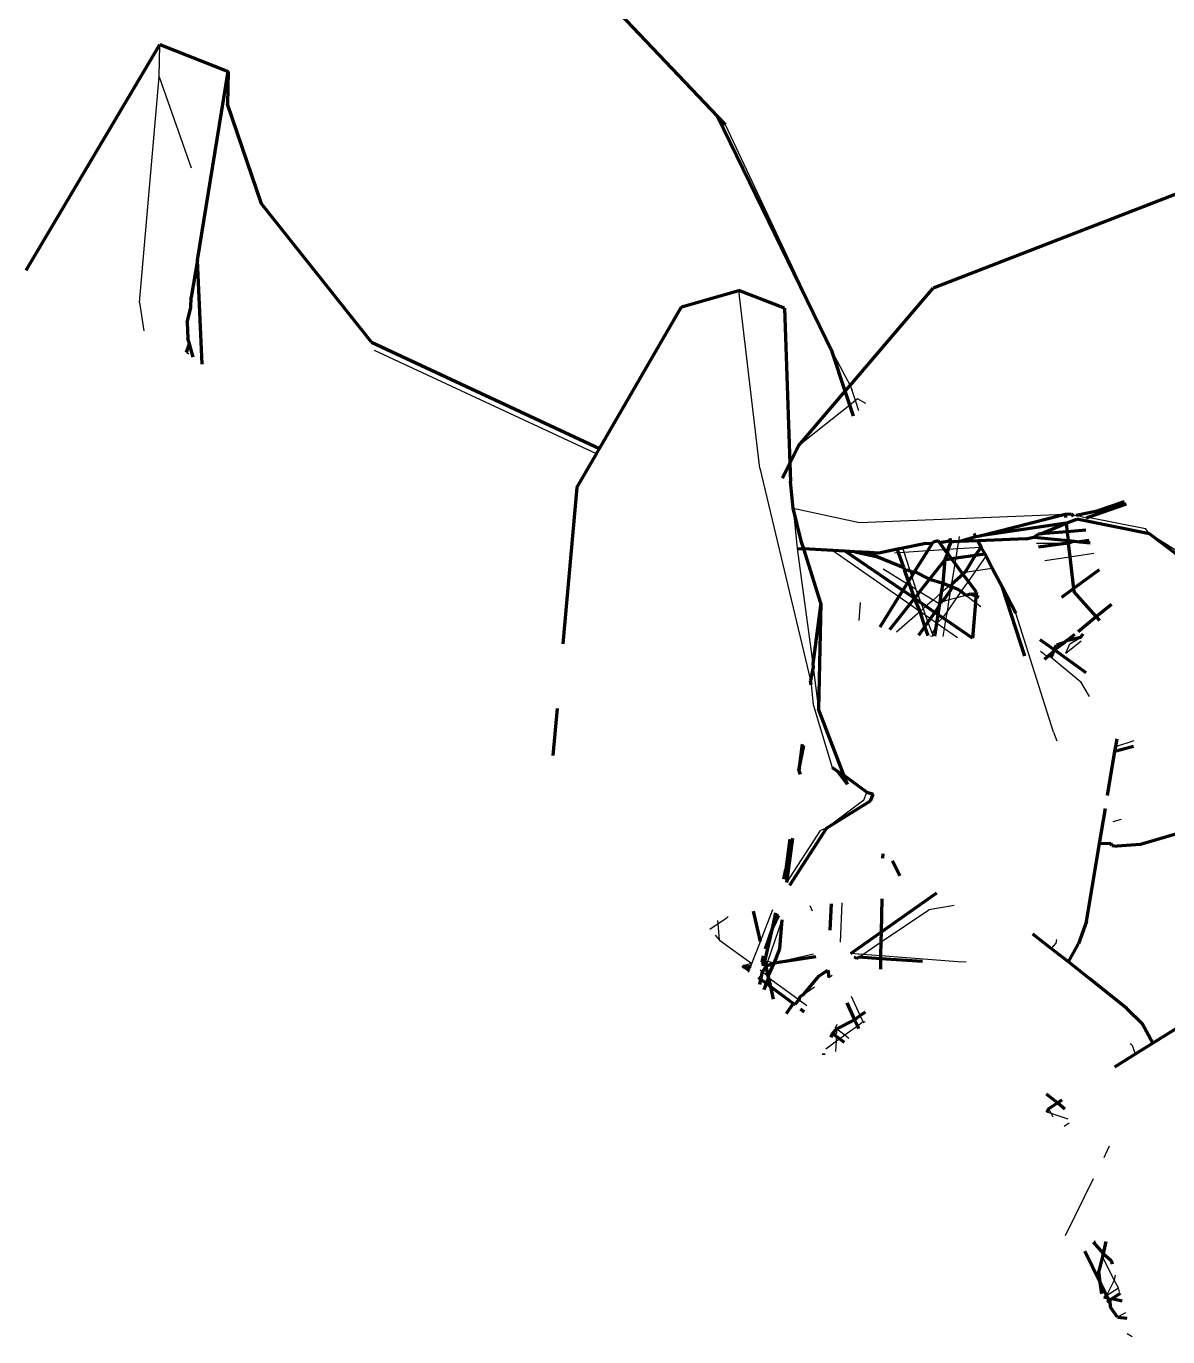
# Model space of a CAD drawing. Header units: millimetres. Extents: x 4307 to 31003, y 2809 to 20009.
# Drawn here: x 11283.89 to 11304.86, y 8937.88 to 8961.95 of the extents above; entities that cross this region are included whole.
import ezdxf

# ---------------------------------------------------------------- set-up
doc = ezdxf.new("R2010")
doc.units = ezdxf.units.MM
doc.layers.add('ProfileEdges', color=7, linetype='Continuous')

msp = doc.modelspace()

# ---------------------------------------------------------------- linework, layer by layer
for p, q in [((11286.336, 8961.019), (11286.35, 8961.609)), ((11285.971, 8956.876), (11286.336, 8961.019)), ((11286.336, 8961.019), (11286.923, 8959.344)), ((11296.733, 8960.141), (11298.696, 8955.97)), ((11297.368, 8953.83), (11296.983, 8957.095)), ((11285.971, 8956.876), (11286.054, 8956.355)), ((11286.839, 8955.96), (11286.88, 8955.929)), ((11294.369, 8954.096), (11290.293, 8955.99)), ((11298.696, 8955.97), (11299.025, 8955.351)), ((11299.025, 8955.351), (11299.059, 8955.278)), ((11299.125, 8955.075), (11299.059, 8955.278)), ((11299.02, 8954.991), (11298.078, 8954.243)), ((11299.125, 8955.075), (11299.02, 8954.991)), ((11299.162, 8955.104), (11299.125, 8955.075)), ((11299.185, 8954.886), (11299.125, 8955.075)), ((11299.313, 8955.019), (11299.162, 8955.104)), ((11297.368, 8953.83), (11298.302, 8949.931)), ((11297.98, 8953.098), (11298.055, 8952.357)), ((11297.98, 8953.098), (11299.2, 8952.831)), ((11299.2, 8952.831), (11302.975, 8952.986)), ((11303.125, 8952.956), (11303.177, 8952.967)), ((11303.177, 8952.967), (11303.371, 8952.919)), ((11303.4, 8952.929), (11304.45, 8952.724)), ((11301.022, 8952.483), (11301.036, 8952.574)), ((11304.528, 8952.628), (11304.45, 8952.724)), ((11305.265, 8952.163), (11304.528, 8952.628)), ((11298.055, 8952.357), (11298.342, 8950.236)), ((11298.709, 8952.32), (11299.924, 8951.473)), ((11299.84, 8952.279), (11299.916, 8952.284)), ((11299.916, 8952.284), (11300.019, 8952.29)), ((11300.019, 8952.29), (11299.996, 8952.362)), ((11300.019, 8952.29), (11300.453, 8952.318)), ((11300.123, 8951.966), (11300.019, 8952.29)), ((11300.453, 8952.318), (11300.763, 8952.339)), ((11300.763, 8952.339), (11300.831, 8952.343)), ((11300.831, 8952.343), (11301.001, 8952.354)), ((11300.972, 8952.179), (11301.001, 8952.354)), ((11301.001, 8952.354), (11301.022, 8952.483)), ((11301.001, 8952.354), (11301.437, 8952.382)), ((11302.451, 8952.455), (11303.035, 8952.454)), ((11303.064, 8952.205), (11303.502, 8952.269)), ((11300.896, 8951.71), (11300.956, 8952.079)), ((11300.956, 8952.079), (11300.972, 8952.179)), ((11301.34, 8951.951), (11301.524, 8952.215)), ((11302.601, 8952.137), (11303.064, 8952.205)), ((11300.071, 8951.707), (11299.637, 8951.979)), ((11300.16, 8951.85), (11300.138, 8951.92)), ((11300.24, 8951.601), (11300.16, 8951.85)), ((11301.139, 8951.922), (11301.34, 8951.951)), ((11301.2, 8951.75), (11301.34, 8951.951)), ((11301.34, 8951.951), (11301.639, 8951.995)), ((11300.133, 8951.669), (11300.071, 8951.707)), ((11300.24, 8951.601), (11300.133, 8951.669)), ((11300.249, 8951.572), (11300.24, 8951.601)), ((11300.304, 8951.561), (11300.249, 8951.572)), ((11300.249, 8951.572), (11300.269, 8951.517)), ((11300.55, 8951.408), (11300.304, 8951.561)), ((11300.708, 8951.546), (11300.55, 8951.408)), ((11300.854, 8951.673), (11300.708, 8951.546)), ((11300.849, 8951.417), (11300.878, 8951.598)), ((11300.896, 8951.71), (11300.854, 8951.673)), ((11300.878, 8951.598), (11300.854, 8951.673)), ((11300.995, 8951.457), (11301.069, 8951.564)), ((11301.069, 8951.564), (11301.2, 8951.75)), ((11301.232, 8951.522), (11301.346, 8951.553)), ((11299.193, 8951.032), (11299.219, 8951.363)), ((11299.924, 8951.473), (11300.124, 8951.334)), ((11300.124, 8951.334), (11300.313, 8951.202)), ((11300.269, 8951.517), (11300.327, 8951.359)), ((11300.327, 8951.359), (11300.367, 8951.249)), ((11300.42, 8951.295), (11300.367, 8951.249)), ((11300.55, 8951.408), (11300.42, 8951.295)), ((11300.631, 8951.357), (11300.55, 8951.408)), ((11300.631, 8951.357), (11300.681, 8951.371)), ((11300.724, 8951.383), (11300.849, 8951.417)), ((11300.813, 8951.197), (11300.995, 8951.457)), ((11300.813, 8951.197), (11300.849, 8951.417)), ((11300.849, 8951.417), (11300.995, 8951.457)), ((11300.995, 8951.457), (11301.153, 8951.5)), ((11301.153, 8951.5), (11301.33, 8951.367)), ((11301.33, 8951.367), (11301.426, 8951.294)), ((11300.313, 8951.202), (11299.876, 8950.82)), ((11300.367, 8951.249), (11300.313, 8951.202)), ((11300.313, 8951.202), (11300.408, 8951.136)), ((11300.367, 8951.249), (11300.408, 8951.136)), ((11300.408, 8951.136), (11300.455, 8951.005)), ((11300.408, 8951.136), (11300.502, 8951.07)), ((11300.502, 8951.07), (11300.622, 8950.987)), ((11300.622, 8950.987), (11300.733, 8951.082)), ((11300.733, 8951.082), (11300.813, 8951.197)), ((11300.788, 8951.044), (11300.813, 8951.197)), ((11302.765, 8948.983), (11302.071, 8951.168)), ((11300.455, 8951.005), (11300.532, 8950.795)), ((11300.532, 8950.795), (11300.609, 8950.905)), ((11300.622, 8950.987), (11300.763, 8950.888)), ((11300.739, 8950.738), (11300.763, 8950.888)), ((11300.763, 8950.888), (11300.788, 8951.044)), ((11300.763, 8950.888), (11300.997, 8950.725)), ((11300.501, 8950.75), (11300.549, 8950.748)), ((11300.532, 8950.795), (11300.549, 8950.748)), ((11302.989, 8950.434), (11303.269, 8950.661)), ((11302.989, 8950.434), (11303.066, 8950.606)), ((11303.066, 8950.606), (11303.259, 8950.723)), ((11302.523, 8950.468), (11302.651, 8950.371)), ((11302.651, 8950.371), (11302.721, 8950.361)), ((11302.721, 8950.361), (11303.266, 8949.908)), ((11298.349, 8950.179), (11298.444, 8949.404)), ((11298.31, 8949.852), (11298.347, 8949.491)), ((11303.425, 8949.638), (11303.266, 8949.908)), ((11298.347, 8949.491), (11298.7, 8948.332)), ((11302.765, 8948.983), (11302.822, 8948.826)), ((11303.906, 8948.719), (11304.247, 8948.828)), ((11299.282, 8947.737), (11298.594, 8947.22)), ((11299.282, 8947.737), (11299.334, 8947.883)), ((11298.594, 8947.22), (11298.481, 8947.177)), ((11304.004, 8947.382), (11303.851, 8947.338)), ((11297.866, 8946.22), (11298.481, 8947.177)), ((11298.338, 8945.698), (11298.293, 8945.797)), ((11298.852, 8945.13), (11298.882, 8945.852)), ((11300.94, 8945.799), (11300.47, 8945.719)), ((11296.602, 8945.469), (11296.597, 8945.523)), ((11296.602, 8945.469), (11296.76, 8945.574)), ((11296.789, 8945.597), (11296.76, 8945.574)), ((11297.38, 8945.138), (11297.607, 8945.728)), ((11297.514, 8944.775), (11297.779, 8945.538)), ((11299.599, 8945.131), (11300.47, 8945.719)), ((11296.448, 8945.366), (11296.602, 8945.469)), ((11296.629, 8945.166), (11296.602, 8945.469)), ((11296.551, 8945.253), (11296.629, 8945.166)), ((11296.629, 8945.166), (11297.224, 8944.735)), ((11297.224, 8944.735), (11297.38, 8945.138)), ((11299.261, 8944.903), (11299.599, 8945.131)), ((11302.806, 8945.111), (11302.719, 8945.013)), ((11302.817, 8945.174), (11302.806, 8945.111)), ((11298.352, 8944.904), (11297.634, 8944.743)), ((11299.261, 8944.903), (11299.042, 8944.919)), ((11299.181, 8944.849), (11299.261, 8944.903)), ((11299.594, 8944.877), (11299.261, 8944.903)), ((11301.007, 8944.768), (11299.594, 8944.877)), ((11297.224, 8944.735), (11297.056, 8944.694)), ((11297.163, 8944.575), (11297.174, 8944.604)), ((11297.174, 8944.604), (11297.203, 8944.679)), ((11297.203, 8944.679), (11297.224, 8944.735)), ((11297.377, 8944.617), (11297.419, 8944.585)), ((11297.471, 8944.737), (11297.411, 8944.759)), ((11297.419, 8944.585), (11297.523, 8944.505)), ((11297.514, 8944.775), (11297.471, 8944.737)), ((11297.495, 8944.723), (11297.514, 8944.775)), ((11297.634, 8944.743), (11297.514, 8944.775)), ((11301.161, 8944.76), (11301.007, 8944.768)), ((11297.531, 8944.473), (11298.069, 8944.086)), ((11298.634, 8944.48), (11298.697, 8944.522)), ((11298.069, 8944.086), (11298.089, 8944.07)), ((11298.172, 8944.168), (11298.373, 8944.304)), ((11299.213, 8943.778), (11299.053, 8944.128)), ((11298.089, 8944.07), (11298.23, 8943.962)), ((11298.757, 8943.557), (11298.788, 8943.624)), ((11299.16, 8943.592), (11299.245, 8943.653)), ((11299.276, 8943.64), (11299.213, 8943.778)), ((11299.302, 8943.666), (11299.245, 8943.653)), ((11298.734, 8943.427), (11298.781, 8943.461)), ((11298.757, 8943.557), (11298.784, 8943.536)), ((11298.774, 8943.313), (11298.778, 8943.394)), ((11298.774, 8943.313), (11298.831, 8943.354)), ((11298.781, 8943.461), (11298.784, 8943.536)), ((11298.784, 8943.536), (11298.929, 8943.424)), ((11298.831, 8943.354), (11298.929, 8943.424)), ((11298.929, 8943.424), (11299.16, 8943.592)), ((11298.929, 8943.424), (11299.006, 8943.365)), ((11298.578, 8943.17), (11298.774, 8943.313)), ((11298.766, 8943.121), (11298.774, 8943.313)), ((11304.206, 8943.233), (11304.174, 8943.258)), ((11304.206, 8943.233), (11304.261, 8943.068)), ((11302.718, 8941.98), (11302.64, 8942.005)), ((11302.673, 8942.066), (11302.718, 8941.98)), ((11303.032, 8941.877), (11302.718, 8941.98)), ((11302.718, 8941.98), (11302.75, 8941.917)), ((11302.958, 8941.751), (11303.053, 8941.81)), ((11303.714, 8941.224), (11303.686, 8941.166)), ((11303.788, 8941.38), (11303.714, 8941.224)), ((11303.494, 8940.779), (11302.977, 8939.732)), ((11303.581, 8939.514), (11303.519, 8939.641)), ((11303.875, 8938.918), (11303.66, 8939.355)), ((11303.875, 8938.918), (11303.739, 8938.64)), ((11303.739, 8938.64), (11303.958, 8938.781)), ((11303.895, 8939.011), (11303.875, 8938.918)), ((11303.958, 8938.781), (11303.875, 8938.918)), ((11303.978, 8938.709), (11303.958, 8938.781)), ((11303.689, 8938.608), (11303.739, 8938.64)), ((11304.084, 8938.321), (11303.936, 8938.241)), ((11304.206, 8937.88), (11304.116, 8937.932))]:
    msp.add_line(p, q)
at = {"layer": 'ProfileEdges', "lineweight": 211}
for p, q in [((11294.674, 8962.306), (11296.592, 8960.289)), ((11283.893, 8957.47), (11286.35, 8961.609)), ((11286.35, 8961.609), (11287.605, 8961.117)), ((11287.036, 8957.653), (11287.605, 8961.117)), ((11287.605, 8961.117), (11287.592, 8960.517)), ((11288.213, 8958.685), (11287.592, 8960.517)), ((11298.696, 8955.97), (11296.592, 8960.289)), ((11296.592, 8960.289), (11296.733, 8960.141)), ((11307.387, 8959.788), (11300.551, 8957.136)), ((11290.233, 8956.144), (11288.213, 8958.685)), ((11287.036, 8957.653), (11286.924, 8956.97)), ((11287.124, 8955.739), (11287.036, 8957.653)), ((11295.93, 8956.797), (11296.983, 8957.095)), ((11297.822, 8956.767), (11296.983, 8957.095)), ((11299.025, 8955.351), (11300.551, 8957.136)), ((11286.916, 8956.785), (11286.924, 8956.97)), ((11286.847, 8956.505), (11286.916, 8956.785)), ((11294.425, 8954.193), (11295.93, 8956.797)), ((11297.822, 8956.767), (11297.919, 8953.923)), ((11286.847, 8956.505), (11286.863, 8956.221)), ((11286.839, 8955.96), (11286.89, 8956.116)), ((11286.89, 8956.116), (11286.863, 8956.221)), ((11286.959, 8955.868), (11286.89, 8956.116)), ((11290.233, 8956.144), (11294.425, 8954.193)), ((11298.935, 8955.246), (11298.696, 8955.97)), ((11298.078, 8954.243), (11298.935, 8955.246)), ((11298.935, 8955.246), (11299.025, 8955.351)), ((11299.02, 8954.991), (11298.935, 8955.246)), ((11299.088, 8954.785), (11299.02, 8954.991)), ((11294.369, 8954.096), (11294.425, 8954.193)), ((11298.078, 8954.243), (11297.919, 8953.923)), ((11294.01, 8953.475), (11294.369, 8954.096)), ((11297.919, 8953.923), (11297.783, 8953.649)), ((11297.919, 8953.923), (11297.93, 8953.584)), ((11294.01, 8953.475), (11293.752, 8950.606)), ((11297.98, 8953.098), (11297.93, 8953.584)), ((11298.137, 8952.475), (11297.98, 8953.098)), ((11301.414, 8952.591), (11302.975, 8952.986)), ((11302.975, 8952.986), (11303.086, 8952.99)), ((11302.975, 8952.986), (11302.982, 8952.926)), ((11303.086, 8952.99), (11303.125, 8952.956)), ((11303.177, 8952.967), (11303.565, 8953.05)), ((11303.4, 8952.929), (11304.103, 8953.174)), ((11303.565, 8953.05), (11304.069, 8953.218)), ((11302.994, 8952.823), (11301.414, 8952.591)), ((11302.529, 8952.625), (11302.994, 8952.823)), ((11302.994, 8952.823), (11303.193, 8952.896)), ((11302.994, 8952.823), (11303.011, 8952.665)), ((11304.528, 8952.628), (11303.193, 8952.896)), ((11303.371, 8952.919), (11303.4, 8952.929)), ((11300.883, 8952.478), (11300.861, 8952.538)), ((11301.022, 8952.483), (11301.337, 8952.575)), ((11301.377, 8952.497), (11301.022, 8952.483)), ((11301.337, 8952.575), (11301.308, 8952.629)), ((11301.337, 8952.575), (11301.414, 8952.591)), ((11302.262, 8952.532), (11301.377, 8952.497)), ((11301.437, 8952.382), (11301.377, 8952.497)), ((11302.262, 8952.532), (11302.4, 8952.563)), ((11302.4, 8952.563), (11302.488, 8952.621)), ((11302.4, 8952.563), (11303.03, 8952.501)), ((11302.529, 8952.625), (11302.488, 8952.621)), ((11303.011, 8952.665), (11302.529, 8952.625)), ((11303.354, 8952.694), (11303.011, 8952.665)), ((11303.011, 8952.665), (11303.03, 8952.501)), ((11303.03, 8952.501), (11303.14, 8952.49)), ((11303.03, 8952.501), (11303.035, 8952.454)), ((11303.42, 8952.505), (11303.239, 8952.481)), ((11305.302, 8952.04), (11304.528, 8952.628)), ((11298.055, 8952.357), (11298.176, 8952.35)), ((11298.176, 8952.35), (11298.137, 8952.475)), ((11298.488, 8951.352), (11298.176, 8952.35)), ((11298.709, 8952.32), (11298.176, 8952.35)), ((11298.938, 8952.307), (11298.709, 8952.32)), ((11299.113, 8952.298), (11298.938, 8952.307)), ((11299.995, 8951.586), (11298.938, 8952.307)), ((11299.392, 8952.282), (11299.113, 8952.298)), ((11299.113, 8952.298), (11299.535, 8952.201)), ((11299.392, 8952.282), (11299.535, 8952.201)), ((11299.553, 8952.273), (11299.392, 8952.282)), ((11299.897, 8952.342), (11299.553, 8952.273)), ((11299.996, 8952.362), (11299.897, 8952.342)), ((11299.916, 8952.284), (11299.897, 8952.342)), ((11299.958, 8952.16), (11299.916, 8952.284)), ((11300.416, 8952.448), (11299.996, 8952.362)), ((11300.453, 8952.318), (11300.21, 8951.931)), ((11300.529, 8952.44), (11300.416, 8952.448)), ((11300.529, 8952.44), (11300.453, 8952.318)), ((11300.551, 8952.475), (11300.529, 8952.44)), ((11300.648, 8952.495), (11300.551, 8952.475)), ((11300.671, 8952.464), (11300.648, 8952.495)), ((11300.671, 8952.464), (11300.854, 8952.495)), ((11300.763, 8952.339), (11300.671, 8952.464)), ((11300.819, 8952.264), (11300.763, 8952.339)), ((11300.773, 8952.153), (11300.819, 8952.264)), ((11300.819, 8952.264), (11300.831, 8952.343)), ((11300.89, 8952.168), (11300.819, 8952.264)), ((11300.831, 8952.343), (11300.883, 8952.478)), ((11300.883, 8952.478), (11300.854, 8952.495)), ((11300.883, 8952.478), (11300.954, 8952.493)), ((11300.954, 8952.493), (11301.022, 8952.483)), ((11301.437, 8952.382), (11301.326, 8952.226)), ((11301.506, 8952.25), (11301.437, 8952.382)), ((11303.035, 8952.454), (11302.486, 8952.381)), ((11303.14, 8952.49), (11303.035, 8952.454)), ((11303.035, 8952.454), (11303.064, 8952.205)), ((11303.14, 8952.49), (11303.239, 8952.481)), ((11303.239, 8952.481), (11303.435, 8952.461)), ((11299.535, 8952.201), (11300.011, 8952.01)), ((11300.011, 8952.01), (11299.958, 8952.16)), ((11300.773, 8952.153), (11300.487, 8951.791)), ((11300.735, 8951.721), (11300.773, 8952.153)), ((11300.773, 8952.153), (11300.89, 8952.168)), ((11300.972, 8952.179), (11300.89, 8952.168)), ((11300.956, 8952.079), (11300.89, 8952.168)), ((11301.098, 8951.886), (11300.956, 8952.079)), ((11301.326, 8952.226), (11300.972, 8952.179)), ((11301.326, 8952.226), (11301.139, 8951.922)), ((11301.506, 8952.25), (11301.326, 8952.226)), ((11301.524, 8952.215), (11301.506, 8952.25)), ((11301.639, 8951.995), (11301.524, 8952.215)), ((11303.064, 8952.205), (11303.129, 8951.621)), ((11300.011, 8952.01), (11300.029, 8951.96)), ((11300.029, 8951.96), (11300.123, 8951.966)), ((11300.101, 8951.756), (11300.029, 8951.96)), ((11300.16, 8951.85), (11300.101, 8951.756)), ((11300.138, 8951.92), (11300.123, 8951.966)), ((11300.138, 8951.92), (11300.21, 8951.931)), ((11300.21, 8951.931), (11300.16, 8951.85)), ((11300.21, 8951.931), (11300.487, 8951.791)), ((11300.487, 8951.791), (11300.304, 8951.561)), ((11300.487, 8951.791), (11300.735, 8951.721)), ((11300.896, 8951.71), (11301.098, 8951.886)), ((11301.139, 8951.922), (11301.098, 8951.886)), ((11301.2, 8951.75), (11301.098, 8951.886)), ((11301.825, 8951.639), (11301.639, 8951.995)), ((11303.129, 8951.621), (11303.605, 8951.973)), ((11299.995, 8951.586), (11299.924, 8951.473)), ((11300.071, 8951.707), (11299.995, 8951.586)), ((11300.212, 8951.445), (11299.995, 8951.586)), ((11300.101, 8951.756), (11300.071, 8951.707)), ((11300.133, 8951.669), (11300.101, 8951.756)), ((11300.212, 8951.445), (11300.133, 8951.669)), ((11300.304, 8951.561), (11300.269, 8951.517)), ((11300.681, 8951.371), (11300.708, 8951.546)), ((11300.708, 8951.546), (11300.735, 8951.721)), ((11300.878, 8951.598), (11300.724, 8951.383)), ((11300.735, 8951.721), (11300.854, 8951.673)), ((11300.854, 8951.673), (11300.888, 8951.66)), ((11300.888, 8951.66), (11300.878, 8951.598)), ((11300.896, 8951.71), (11300.888, 8951.66)), ((11300.888, 8951.66), (11300.914, 8951.649)), ((11300.914, 8951.649), (11301.007, 8951.61)), ((11301.007, 8951.61), (11301.069, 8951.564)), ((11301.069, 8951.564), (11301.153, 8951.5)), ((11301.346, 8951.553), (11301.2, 8951.75)), ((11301.346, 8951.553), (11301.339, 8951.479)), ((11302.239, 8950.382), (11301.825, 8951.639)), ((11302.071, 8951.168), (11301.825, 8951.639)), ((11302.917, 8951.465), (11303.129, 8951.621)), ((11303.129, 8951.621), (11303.135, 8951.569)), ((11303.547, 8951.107), (11303.135, 8951.569)), ((11298.488, 8951.352), (11298.342, 8950.236)), ((11298.488, 8951.352), (11298.444, 8949.404)), ((11299.924, 8951.473), (11299.574, 8950.914)), ((11300.124, 8951.334), (11299.748, 8950.86)), ((11300.212, 8951.445), (11300.124, 8951.334)), ((11300.269, 8951.517), (11300.212, 8951.445)), ((11300.313, 8951.202), (11300.212, 8951.445)), ((11300.327, 8951.359), (11300.212, 8951.445)), ((11300.42, 8951.295), (11300.327, 8951.359)), ((11300.583, 8951.184), (11300.42, 8951.295)), ((11300.671, 8951.308), (11300.583, 8951.184)), ((11300.645, 8951.141), (11300.671, 8951.308)), ((11300.671, 8951.308), (11300.681, 8951.371)), ((11300.681, 8951.371), (11300.724, 8951.383)), ((11301.153, 8951.5), (11301.232, 8951.522)), ((11301.339, 8951.479), (11301.232, 8951.522)), ((11301.33, 8951.367), (11301.274, 8950.712)), ((11301.339, 8951.479), (11301.33, 8951.367)), ((11301.393, 8951.458), (11301.339, 8951.479)), ((11303.547, 8951.107), (11303.827, 8951.337)), ((11300.398, 8950.925), (11300.313, 8951.202)), ((11300.502, 8951.07), (11300.455, 8951.005)), ((11300.583, 8951.184), (11300.502, 8951.07)), ((11300.645, 8951.141), (11300.583, 8951.184)), ((11300.622, 8950.987), (11300.645, 8951.141)), ((11300.733, 8951.082), (11300.645, 8951.141)), ((11300.788, 8951.044), (11300.733, 8951.082)), ((11303.214, 8950.834), (11303.547, 8951.107)), ((11303.615, 8951.032), (11303.547, 8951.107)), ((11300.398, 8950.925), (11300.281, 8950.761)), ((11300.455, 8951.005), (11300.398, 8950.925)), ((11300.459, 8950.752), (11300.398, 8950.925)), ((11300.584, 8950.746), (11300.609, 8950.905)), ((11300.609, 8950.905), (11300.622, 8950.987)), ((11301.274, 8950.712), (11300.788, 8951.044)), ((11302.512, 8950.686), (11302.781, 8950.494)), ((11302.781, 8950.494), (11302.965, 8950.629)), ((11302.781, 8950.494), (11302.821, 8950.583)), ((11302.965, 8950.629), (11302.821, 8950.583)), ((11303.002, 8950.659), (11302.965, 8950.629)), ((11303.002, 8950.659), (11303.152, 8950.783)), ((11303.259, 8950.723), (11303.002, 8950.659)), ((11303.259, 8950.723), (11303.31, 8950.789)), ((11302.597, 8950.326), (11302.651, 8950.371)), ((11302.651, 8950.371), (11302.769, 8950.468)), ((11302.721, 8950.361), (11302.769, 8950.468)), ((11302.769, 8950.468), (11302.781, 8950.494)), ((11302.781, 8950.494), (11303.357, 8950.081)), ((11298.349, 8950.179), (11298.302, 8949.931)), ((11298.342, 8950.236), (11298.349, 8950.179)), ((11298.31, 8949.852), (11298.302, 8949.931)), ((11293.645, 8949.421), (11293.567, 8948.553)), ((11298.913, 8948.191), (11298.444, 8949.404)), ((11298.149, 8948.763), (11298.086, 8948.285)), ((11298.086, 8948.285), (11298.178, 8948.74)), ((11303.892, 8948.635), (11304.231, 8948.729)), ((11303.892, 8948.635), (11303.906, 8948.719)), ((11303.906, 8948.719), (11303.93, 8948.862)), ((11303.756, 8947.818), (11303.892, 8948.635)), ((11298.114, 8948.205), (11298.086, 8948.285)), ((11298.7, 8948.332), (11298.8, 8948.264)), ((11298.977, 8948.024), (11298.8, 8948.264)), ((11298.8, 8948.264), (11298.913, 8948.191)), ((11298.977, 8948.024), (11298.913, 8948.191)), ((11298.913, 8948.191), (11299.334, 8947.883)), ((11298.594, 8947.22), (11299.399, 8947.725)), ((11299.334, 8947.883), (11299.45, 8947.845)), ((11299.399, 8947.725), (11299.45, 8947.845)), ((11303.609, 8946.938), (11303.716, 8947.581)), ((11298.594, 8947.22), (11297.911, 8946.17)), ((11297.92, 8947.019), (11297.847, 8946.462)), ((11297.866, 8946.22), (11297.975, 8947.035)), ((11305.173, 8947.157), (11304.359, 8946.923)), ((11299.63, 8946.672), (11299.632, 8946.749)), ((11303.37, 8945.504), (11303.609, 8946.938)), ((11303.609, 8946.938), (11303.819, 8946.943)), ((11303.837, 8946.903), (11303.819, 8946.943)), ((11303.837, 8946.903), (11303.932, 8946.888)), ((11304.359, 8946.923), (11303.932, 8946.888)), ((11299.938, 8946.347), (11299.804, 8946.618)), ((11297.807, 8946.286), (11297.847, 8946.462)), ((11299.603, 8945.315), (11300.618, 8946.031)), ((11298.678, 8945.833), (11298.654, 8945.349)), ((11299.603, 8945.315), (11299.615, 8945.921)), ((11297.38, 8945.138), (11297.252, 8945.698)), ((11297.607, 8945.407), (11297.665, 8945.664)), ((11297.686, 8945.64), (11297.607, 8945.407)), ((11297.708, 8945.616), (11297.607, 8945.407)), ((11297.734, 8945.003), (11297.779, 8945.538)), ((11297.462, 8944.773), (11297.607, 8945.407)), ((11297.607, 8945.407), (11297.467, 8945)), ((11299.042, 8944.919), (11299.603, 8945.315)), ((11299.599, 8945.131), (11299.603, 8945.315)), ((11303.37, 8945.504), (11303.225, 8945.098)), ((11299.594, 8944.877), (11299.599, 8945.131)), ((11302.719, 8945.013), (11302.386, 8945.276)), ((11303.036, 8944.763), (11303.225, 8945.098)), ((11297.411, 8944.759), (11297.439, 8944.878)), ((11297.634, 8944.743), (11297.734, 8945.003)), ((11298.395, 8944.856), (11297.634, 8944.743)), ((11299.146, 8944.825), (11299.101, 8944.854)), ((11299.146, 8944.825), (11299.181, 8944.849)), ((11299.593, 8944.822), (11299.181, 8944.849)), ((11299.589, 8944.63), (11299.593, 8944.822)), ((11299.593, 8944.822), (11299.594, 8944.877)), ((11300.357, 8944.771), (11299.593, 8944.822)), ((11303.036, 8944.763), (11302.719, 8945.013)), ((11297.085, 8944.661), (11297.056, 8944.694)), ((11297.203, 8944.679), (11297.085, 8944.661)), ((11297.174, 8944.604), (11297.085, 8944.661)), ((11297.387, 8944.444), (11297.419, 8944.585)), ((11297.449, 8944.716), (11297.399, 8944.708)), ((11297.449, 8944.716), (11297.411, 8944.759)), ((11297.419, 8944.585), (11297.482, 8944.685)), ((11297.482, 8944.685), (11297.449, 8944.716)), ((11297.495, 8944.723), (11297.462, 8944.773)), ((11297.634, 8944.743), (11297.482, 8944.685)), ((11297.482, 8944.685), (11297.495, 8944.723)), ((11297.523, 8944.505), (11297.482, 8944.685)), ((11297.523, 8944.505), (11297.634, 8944.743)), ((11298.459, 8944.508), (11298.616, 8944.612)), ((11298.616, 8944.612), (11298.634, 8944.48)), ((11303.43, 8944.452), (11303.036, 8944.763)), ((11297.387, 8944.444), (11297.344, 8944.476)), ((11297.366, 8944.351), (11297.387, 8944.444)), ((11297.489, 8944.366), (11297.387, 8944.444)), ((11297.448, 8944.259), (11297.489, 8944.366)), ((11297.489, 8944.366), (11297.531, 8944.473)), ((11297.568, 8944.307), (11297.489, 8944.366)), ((11297.531, 8944.473), (11297.523, 8944.505)), ((11297.568, 8944.307), (11297.531, 8944.473)), ((11298.172, 8944.168), (11298.459, 8944.508)), ((11304.112, 8943.912), (11303.43, 8944.452)), ((11297.619, 8944.081), (11297.568, 8944.307)), ((11297.978, 8943.998), (11297.568, 8944.307)), ((11298.089, 8944.07), (11298.111, 8944.127)), ((11298.111, 8944.127), (11298.172, 8944.168)), ((11297.978, 8943.998), (11297.851, 8943.814)), ((11297.978, 8943.998), (11298.02, 8943.988)), ((11298.02, 8943.988), (11298.089, 8944.07)), ((11298.181, 8943.844), (11298.115, 8943.894)), ((11298.969, 8944.015), (11299.11, 8943.703)), ((11299.213, 8943.778), (11299.307, 8943.847)), ((11304.112, 8943.912), (11304.391, 8943.632)), ((11298.784, 8943.536), (11299.11, 8943.703)), ((11299.11, 8943.703), (11299.213, 8943.778)), ((11299.11, 8943.703), (11299.16, 8943.592)), ((11304.589, 8943.272), (11304.391, 8943.632)), ((11305.239, 8943.677), (11304.589, 8943.272)), ((11298.677, 8943.385), (11298.706, 8943.448)), ((11298.706, 8943.448), (11298.784, 8943.536)), ((11298.734, 8943.427), (11298.706, 8943.448)), ((11298.778, 8943.394), (11298.734, 8943.427)), ((11298.831, 8943.354), (11298.778, 8943.394)), ((11298.925, 8943.283), (11298.831, 8943.354)), ((11299.16, 8943.592), (11299.181, 8943.544)), ((11304.589, 8943.272), (11304.261, 8943.068)), ((11298.538, 8943.085), (11298.537, 8943.056)), ((11304.261, 8943.068), (11303.886, 8942.834)), ((11302.835, 8942.175), (11302.635, 8942.336)), ((11302.673, 8942.066), (11302.835, 8942.175)), ((11302.835, 8942.175), (11302.921, 8942.232)), ((11302.974, 8942.063), (11302.835, 8942.175)), ((11302.673, 8942.066), (11302.64, 8942.005)), ((11303.494, 8939.615), (11303.581, 8939.514)), ((11303.581, 8939.514), (11303.673, 8939.408)), ((11303.725, 8939.628), (11303.673, 8939.408)), ((11303.623, 8938.875), (11303.338, 8939.453)), ((11303.66, 8939.355), (11303.595, 8939.085)), ((11303.673, 8939.408), (11303.66, 8939.355)), ((11303.673, 8939.408), (11303.821, 8939.279)), ((11303.821, 8939.279), (11303.838, 8939.217)), ((11303.623, 8938.875), (11303.595, 8939.085)), ((11303.651, 8938.667), (11303.623, 8938.875)), ((11303.739, 8938.64), (11303.623, 8938.875)), ((11303.763, 8938.592), (11303.689, 8938.608)), ((11303.739, 8938.64), (11303.763, 8938.592)), ((11303.796, 8938.553), (11303.745, 8938.518)), ((11303.763, 8938.592), (11303.796, 8938.553)), ((11303.834, 8938.577), (11303.796, 8938.553)), ((11303.814, 8938.41), (11303.796, 8938.553)), ((11303.986, 8938.677), (11303.834, 8938.577)), ((11304.025, 8938.536), (11303.834, 8938.577)), ((11303.936, 8938.241), (11303.814, 8938.41)), ((11303.936, 8938.241), (11304.111, 8938.223))]:
    msp.add_line(p, q, dxfattribs=at)

doc.saveas('drawing.dxf')
